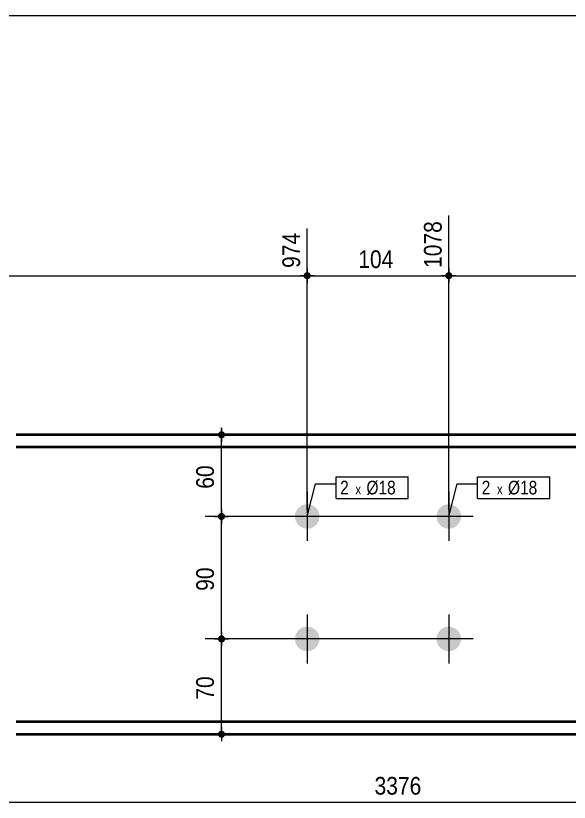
# Model space of a CAD drawing. Header units: millimetres. Extents: x 2 to 287, y 5 to 195.
# Drawn here: x 81.4 to 162.8, y 79.4 to 195 of the extents above; entities that cross this region are included whole.
import ezdxf

# ---------------------------------------------------------------- set-up
doc = ezdxf.new("R2010")
doc.units = ezdxf.units.MM
for name, color, linetype, lineweight in [('Boulon', 7, 'Continuous', 0), ('Cotation', 7, 'Continuous', 0), ('Désignation boulon', 3, 'Continuous', 0), ('Feuille dessin', 5, 'Continuous', 0), ('Piece', 2, 'Continuous', 0)]:
    doc.layers.add(name, color=color, linetype=linetype, lineweight=lineweight)
doc.styles.add('ARIAL', font='ARIAL.TTF')
doc.styles.add('COMIC_SANS_MS', font='COMIC.TTF')

# ---------------------------------------------------------------- blocks, each defined once
blk = doc.blocks.new('*A1')
at = {"layer": 'Boulon'}
for points in [[(122.47, 121.46), (122.47, 121.51), (122.47, 121.55), (122.47, 121.59), (122.48, 121.64), (122.48, 121.68), (122.49, 121.72), (122.5, 121.77), (122.51, 121.81), (122.52, 121.85), (122.53, 121.9), (122.54, 121.94), (122.56, 121.98), (122.57, 122.02), (122.59, 122.06), (122.6, 122.11), (122.62, 122.15), (122.64, 122.19), (122.66, 122.23), (122.68, 122.27), (122.7, 122.3), (122.72, 122.34), (122.74, 122.38), (122.77, 122.42), (122.79, 122.45), (122.82, 122.49), (122.85, 122.52), (122.87, 122.56), (122.9, 122.59), (122.93, 122.63), (122.96, 122.66), (122.99, 122.69), (123.02, 122.72), (123.06, 122.75), (123.09, 122.78), (123.12, 122.81), (123.16, 122.84), (123.19, 122.86), (123.23, 122.89), (123.26, 122.91), (123.3, 122.94), (123.34, 122.96), (123.38, 122.98), (123.42, 123), (123.46, 123.02), (123.5, 123.04), (123.54, 123.06), (123.58, 123.08), (123.62, 123.1), (123.66, 123.11), (123.7, 123.13), (123.74, 123.14), (123.78, 123.15), (123.83, 123.16), (123.87, 123.17), (123.91, 123.18), (123.96, 123.19), (124, 123.2), (124.04, 123.2), (124.09, 123.21), (124.13, 123.21), (124.18, 123.21), (124.22, 123.22), (124.26, 123.22), (124.31, 123.22), (124.35, 123.21), (124.4, 123.21), (124.44, 123.21), (124.49, 123.2), (124.53, 123.2), (124.57, 123.19), (124.62, 123.18), (124.66, 123.17), (124.7, 123.16), (124.74, 123.15), (124.79, 123.14), (124.83, 123.13), (124.87, 123.11), (124.91, 123.1), (124.95, 123.08), (124.99, 123.06), (125.03, 123.04), (125.07, 123.02), (125.11, 123), (125.15, 122.98), (125.19, 122.96), (125.23, 122.94), (125.26, 122.91), (125.3, 122.89), (125.34, 122.86), (125.37, 122.84), (125.41, 122.81), (125.44, 122.78), (125.47, 122.75), (125.51, 122.72), (125.54, 122.69), (125.57, 122.66), (125.6, 122.63), (125.63, 122.59), (125.66, 122.56), (125.68, 122.52), (125.71, 122.49), (125.74, 122.45), (125.76, 122.42), (125.79, 122.38), (125.81, 122.34), (125.83, 122.3), (125.85, 122.27), (125.87, 122.23), (125.89, 122.19), (125.91, 122.15), (125.93, 122.11), (125.94, 122.06), (125.96, 122.02), (125.97, 121.98), (125.99, 121.94), (126, 121.9), (126.01, 121.85), (126.02, 121.81), (126.03, 121.77), (126.04, 121.72), (126.05, 121.68), (126.05, 121.64), (126.06, 121.59), (126.06, 121.55), (126.06, 121.51), (126.06, 121.46), (126.06, 121.42), (126.06, 121.37), (126.06, 121.33), (126.06, 121.28), (126.06, 121.24), (126.05, 121.2), (126.05, 121.15), (126.04, 121.11), (126.03, 121.07), (126.02, 121.02), (126.01, 120.98), (126, 120.94), (125.99, 120.89), (125.97, 120.85), (125.96, 120.81), (125.94, 120.77), (125.93, 120.73), (125.91, 120.69), (125.89, 120.65), (125.87, 120.61), (125.85, 120.57), (125.83, 120.53), (125.81, 120.49), (125.79, 120.45), (125.76, 120.42), (125.74, 120.38), (125.71, 120.34), (125.68, 120.31), (125.66, 120.28), (125.63, 120.24), (125.6, 120.21), (125.57, 120.18), (125.54, 120.14), (125.51, 120.11), (125.47, 120.08), (125.44, 120.05), (125.41, 120.03), (125.37, 120), (125.34, 119.97), (125.3, 119.95), (125.26, 119.92), (125.23, 119.9), (125.19, 119.87), (125.15, 119.85), (125.11, 119.83), (125.07, 119.81), (125.03, 119.79), (124.99, 119.77), (124.95, 119.75), (124.91, 119.74), (124.87, 119.72), (124.83, 119.71), (124.79, 119.69), (124.74, 119.68), (124.7, 119.67), (124.66, 119.66), (124.62, 119.65), (124.57, 119.64), (124.53, 119.64), (124.49, 119.63), (124.44, 119.63), (124.4, 119.62), (124.35, 119.62), (124.31, 119.62), (124.26, 119.62), (124.22, 119.62), (124.18, 119.62), (124.13, 119.62), (124.09, 119.63), (124.04, 119.63), (124, 119.64), (123.96, 119.64), (123.91, 119.65), (123.87, 119.66), (123.83, 119.67), (123.78, 119.68), (123.74, 119.69), (123.7, 119.71), (123.66, 119.72), (123.62, 119.74), (123.58, 119.75), (123.54, 119.77), (123.5, 119.79), (123.46, 119.81), (123.42, 119.83), (123.38, 119.85), (123.34, 119.87), (123.3, 119.9), (123.26, 119.92), (123.23, 119.95), (123.19, 119.97), (123.16, 120), (123.12, 120.03), (123.09, 120.05), (123.06, 120.08), (123.02, 120.11), (122.99, 120.14), (122.96, 120.18), (122.93, 120.21), (122.9, 120.24), (122.87, 120.28), (122.85, 120.31), (122.82, 120.34), (122.79, 120.38), (122.77, 120.42), (122.74, 120.45), (122.72, 120.49), (122.7, 120.53), (122.68, 120.57), (122.66, 120.61), (122.64, 120.65), (122.62, 120.69), (122.6, 120.73), (122.59, 120.77), (122.57, 120.81), (122.56, 120.85), (122.54, 120.89), (122.53, 120.94), (122.52, 120.98), (122.51, 121.02), (122.5, 121.07), (122.49, 121.11), (122.48, 121.15), (122.48, 121.2), (122.47, 121.24), (122.47, 121.28), (122.47, 121.33), (122.47, 121.37), (122.46, 121.42)], [(122.47, 103.46), (122.47, 103.51), (122.47, 103.55), (122.47, 103.59), (122.48, 103.64), (122.48, 103.68), (122.49, 103.72), (122.5, 103.77), (122.51, 103.81), (122.52, 103.85), (122.53, 103.9), (122.54, 103.94), (122.56, 103.98), (122.57, 104.02), (122.59, 104.06), (122.6, 104.11), (122.62, 104.15), (122.64, 104.19), (122.66, 104.23), (122.68, 104.27), (122.7, 104.3), (122.72, 104.34), (122.74, 104.38), (122.77, 104.42), (122.79, 104.45), (122.82, 104.49), (122.85, 104.52), (122.87, 104.56), (122.9, 104.59), (122.93, 104.63), (122.96, 104.66), (122.99, 104.69), (123.02, 104.72), (123.06, 104.75), (123.09, 104.78), (123.12, 104.81), (123.16, 104.84), (123.19, 104.86), (123.23, 104.89), (123.26, 104.91), (123.3, 104.94), (123.34, 104.96), (123.38, 104.98), (123.42, 105), (123.46, 105.02), (123.5, 105.04), (123.54, 105.06), (123.58, 105.08), (123.62, 105.1), (123.66, 105.11), (123.7, 105.13), (123.74, 105.14), (123.78, 105.15), (123.83, 105.16), (123.87, 105.17), (123.91, 105.18), (123.96, 105.19), (124, 105.2), (124.04, 105.2), (124.09, 105.21), (124.13, 105.21), (124.18, 105.21), (124.22, 105.22), (124.26, 105.22), (124.31, 105.22), (124.35, 105.21), (124.4, 105.21), (124.44, 105.21), (124.49, 105.2), (124.53, 105.2), (124.57, 105.19), (124.62, 105.18), (124.66, 105.17), (124.7, 105.16), (124.74, 105.15), (124.79, 105.14), (124.83, 105.13), (124.87, 105.11), (124.91, 105.1), (124.95, 105.08), (124.99, 105.06), (125.03, 105.04), (125.07, 105.02), (125.11, 105), (125.15, 104.98), (125.19, 104.96), (125.23, 104.94), (125.26, 104.91), (125.3, 104.89), (125.34, 104.86), (125.37, 104.84), (125.41, 104.81), (125.44, 104.78), (125.47, 104.75), (125.51, 104.72), (125.54, 104.69), (125.57, 104.66), (125.6, 104.63), (125.63, 104.59), (125.66, 104.56), (125.68, 104.52), (125.71, 104.49), (125.74, 104.45), (125.76, 104.42), (125.79, 104.38), (125.81, 104.34), (125.83, 104.3), (125.85, 104.27), (125.87, 104.23), (125.89, 104.19), (125.91, 104.15), (125.93, 104.11), (125.94, 104.06), (125.96, 104.02), (125.97, 103.98), (125.99, 103.94), (126, 103.9), (126.01, 103.85), (126.02, 103.81), (126.03, 103.77), (126.04, 103.72), (126.05, 103.68), (126.05, 103.64), (126.06, 103.59), (126.06, 103.55), (126.06, 103.51), (126.06, 103.46), (126.06, 103.42), (126.06, 103.37), (126.06, 103.33), (126.06, 103.28), (126.06, 103.24), (126.05, 103.2), (126.05, 103.15), (126.04, 103.11), (126.03, 103.07), (126.02, 103.02), (126.01, 102.98), (126, 102.94), (125.99, 102.89), (125.97, 102.85), (125.96, 102.81), (125.94, 102.77), (125.93, 102.73), (125.91, 102.69), (125.89, 102.65), (125.87, 102.61), (125.85, 102.57), (125.83, 102.53), (125.81, 102.49), (125.79, 102.45), (125.76, 102.42), (125.74, 102.38), (125.71, 102.34), (125.68, 102.31), (125.66, 102.28), (125.63, 102.24), (125.6, 102.21), (125.57, 102.18), (125.54, 102.14), (125.51, 102.11), (125.47, 102.08), (125.44, 102.05), (125.41, 102.03), (125.37, 102), (125.34, 101.97), (125.3, 101.95), (125.26, 101.92), (125.23, 101.9), (125.19, 101.87), (125.15, 101.85), (125.11, 101.83), (125.07, 101.81), (125.03, 101.79), (124.99, 101.77), (124.95, 101.75), (124.91, 101.74), (124.87, 101.72), (124.83, 101.71), (124.79, 101.69), (124.74, 101.68), (124.7, 101.67), (124.66, 101.66), (124.62, 101.65), (124.57, 101.64), (124.53, 101.64), (124.49, 101.63), (124.44, 101.63), (124.4, 101.62), (124.35, 101.62), (124.31, 101.62), (124.26, 101.62), (124.22, 101.62), (124.18, 101.62), (124.13, 101.62), (124.09, 101.63), (124.04, 101.63), (124, 101.64), (123.96, 101.64), (123.91, 101.65), (123.87, 101.66), (123.83, 101.67), (123.78, 101.68), (123.74, 101.69), (123.7, 101.71), (123.66, 101.72), (123.62, 101.74), (123.58, 101.75), (123.54, 101.77), (123.5, 101.79), (123.46, 101.81), (123.42, 101.83), (123.38, 101.85), (123.34, 101.87), (123.3, 101.9), (123.26, 101.92), (123.23, 101.95), (123.19, 101.97), (123.16, 102), (123.12, 102.03), (123.09, 102.05), (123.06, 102.08), (123.02, 102.11), (122.99, 102.14), (122.96, 102.18), (122.93, 102.21), (122.9, 102.24), (122.87, 102.28), (122.85, 102.31), (122.82, 102.34), (122.79, 102.38), (122.77, 102.42), (122.74, 102.45), (122.72, 102.49), (122.7, 102.53), (122.68, 102.57), (122.66, 102.61), (122.64, 102.65), (122.62, 102.69), (122.6, 102.73), (122.59, 102.77), (122.57, 102.81), (122.56, 102.85), (122.54, 102.89), (122.53, 102.94), (122.52, 102.98), (122.51, 103.02), (122.5, 103.07), (122.49, 103.11), (122.48, 103.15), (122.48, 103.2), (122.47, 103.24), (122.47, 103.28), (122.47, 103.33), (122.47, 103.37), (122.46, 103.42)]]:
    blk.add_hatch(color=256, dxfattribs=at).paths.add_polyline_path(points, flags=17)
at = {"layer": 'Boulon', "linetype": 'Continuous', "lineweight": 0}
for p, q in [((124.26, 125.02), (124.26, 117.82)), ((127.86, 121.42), (120.66, 121.42)), ((124.26, 107.02), (124.26, 99.82)), ((127.86, 103.42), (120.66, 103.42))]:
    blk.add_line(p, q, dxfattribs=at)
blk = doc.blocks.new('*A2')
at = {"layer": 'Boulon'}
for points in [[(143.27, 121.46), (143.27, 121.51), (143.27, 121.55), (143.27, 121.59), (143.28, 121.64), (143.28, 121.68), (143.29, 121.72), (143.3, 121.77), (143.31, 121.81), (143.32, 121.85), (143.33, 121.9), (143.34, 121.94), (143.36, 121.98), (143.37, 122.02), (143.39, 122.06), (143.4, 122.11), (143.42, 122.15), (143.44, 122.19), (143.46, 122.23), (143.48, 122.27), (143.5, 122.3), (143.52, 122.34), (143.54, 122.38), (143.57, 122.42), (143.59, 122.45), (143.62, 122.49), (143.65, 122.52), (143.67, 122.56), (143.7, 122.59), (143.73, 122.63), (143.76, 122.66), (143.79, 122.69), (143.82, 122.72), (143.86, 122.75), (143.89, 122.78), (143.92, 122.81), (143.96, 122.84), (143.99, 122.86), (144.03, 122.89), (144.06, 122.91), (144.1, 122.94), (144.14, 122.96), (144.18, 122.98), (144.22, 123), (144.26, 123.02), (144.3, 123.04), (144.34, 123.06), (144.38, 123.08), (144.42, 123.1), (144.46, 123.11), (144.5, 123.13), (144.54, 123.14), (144.58, 123.15), (144.63, 123.16), (144.67, 123.17), (144.71, 123.18), (144.76, 123.19), (144.8, 123.2), (144.84, 123.2), (144.89, 123.21), (144.93, 123.21), (144.98, 123.21), (145.02, 123.22), (145.06, 123.22), (145.11, 123.22), (145.15, 123.21), (145.2, 123.21), (145.24, 123.21), (145.29, 123.2), (145.33, 123.2), (145.37, 123.19), (145.42, 123.18), (145.46, 123.17), (145.5, 123.16), (145.54, 123.15), (145.59, 123.14), (145.63, 123.13), (145.67, 123.11), (145.71, 123.1), (145.75, 123.08), (145.79, 123.06), (145.83, 123.04), (145.87, 123.02), (145.91, 123), (145.95, 122.98), (145.99, 122.96), (146.03, 122.94), (146.06, 122.91), (146.1, 122.89), (146.14, 122.86), (146.17, 122.84), (146.21, 122.81), (146.24, 122.78), (146.27, 122.75), (146.31, 122.72), (146.34, 122.69), (146.37, 122.66), (146.4, 122.63), (146.43, 122.59), (146.46, 122.56), (146.48, 122.52), (146.51, 122.49), (146.54, 122.45), (146.56, 122.42), (146.59, 122.38), (146.61, 122.34), (146.63, 122.3), (146.65, 122.27), (146.67, 122.23), (146.69, 122.19), (146.71, 122.15), (146.73, 122.11), (146.74, 122.06), (146.76, 122.02), (146.77, 121.98), (146.79, 121.94), (146.8, 121.9), (146.81, 121.85), (146.82, 121.81), (146.83, 121.77), (146.84, 121.72), (146.85, 121.68), (146.85, 121.64), (146.86, 121.59), (146.86, 121.55), (146.86, 121.51), (146.86, 121.46), (146.86, 121.42), (146.86, 121.37), (146.86, 121.33), (146.86, 121.28), (146.86, 121.24), (146.85, 121.2), (146.85, 121.15), (146.84, 121.11), (146.83, 121.07), (146.82, 121.02), (146.81, 120.98), (146.8, 120.94), (146.79, 120.89), (146.77, 120.85), (146.76, 120.81), (146.74, 120.77), (146.73, 120.73), (146.71, 120.69), (146.69, 120.65), (146.67, 120.61), (146.65, 120.57), (146.63, 120.53), (146.61, 120.49), (146.59, 120.45), (146.56, 120.42), (146.54, 120.38), (146.51, 120.34), (146.48, 120.31), (146.46, 120.28), (146.43, 120.24), (146.4, 120.21), (146.37, 120.18), (146.34, 120.14), (146.31, 120.11), (146.27, 120.08), (146.24, 120.05), (146.21, 120.03), (146.17, 120), (146.14, 119.97), (146.1, 119.95), (146.06, 119.92), (146.03, 119.9), (145.99, 119.87), (145.95, 119.85), (145.91, 119.83), (145.87, 119.81), (145.83, 119.79), (145.79, 119.77), (145.75, 119.75), (145.71, 119.74), (145.67, 119.72), (145.63, 119.71), (145.59, 119.69), (145.54, 119.68), (145.5, 119.67), (145.46, 119.66), (145.42, 119.65), (145.37, 119.64), (145.33, 119.64), (145.29, 119.63), (145.24, 119.63), (145.2, 119.62), (145.15, 119.62), (145.11, 119.62), (145.06, 119.62), (145.02, 119.62), (144.98, 119.62), (144.93, 119.62), (144.89, 119.63), (144.84, 119.63), (144.8, 119.64), (144.76, 119.64), (144.71, 119.65), (144.67, 119.66), (144.63, 119.67), (144.58, 119.68), (144.54, 119.69), (144.5, 119.71), (144.46, 119.72), (144.42, 119.74), (144.38, 119.75), (144.34, 119.77), (144.3, 119.79), (144.26, 119.81), (144.22, 119.83), (144.18, 119.85), (144.14, 119.87), (144.1, 119.9), (144.06, 119.92), (144.03, 119.95), (143.99, 119.97), (143.96, 120), (143.92, 120.03), (143.89, 120.05), (143.86, 120.08), (143.82, 120.11), (143.79, 120.14), (143.76, 120.18), (143.73, 120.21), (143.7, 120.24), (143.67, 120.28), (143.65, 120.31), (143.62, 120.34), (143.59, 120.38), (143.57, 120.42), (143.54, 120.45), (143.52, 120.49), (143.5, 120.53), (143.48, 120.57), (143.46, 120.61), (143.44, 120.65), (143.42, 120.69), (143.4, 120.73), (143.39, 120.77), (143.37, 120.81), (143.36, 120.85), (143.34, 120.89), (143.33, 120.94), (143.32, 120.98), (143.31, 121.02), (143.3, 121.07), (143.29, 121.11), (143.28, 121.15), (143.28, 121.2), (143.27, 121.24), (143.27, 121.28), (143.27, 121.33), (143.27, 121.37), (143.26, 121.42)], [(143.27, 103.46), (143.27, 103.51), (143.27, 103.55), (143.27, 103.59), (143.28, 103.64), (143.28, 103.68), (143.29, 103.72), (143.3, 103.77), (143.31, 103.81), (143.32, 103.85), (143.33, 103.9), (143.34, 103.94), (143.36, 103.98), (143.37, 104.02), (143.39, 104.06), (143.4, 104.11), (143.42, 104.15), (143.44, 104.19), (143.46, 104.23), (143.48, 104.27), (143.5, 104.3), (143.52, 104.34), (143.54, 104.38), (143.57, 104.42), (143.59, 104.45), (143.62, 104.49), (143.65, 104.52), (143.67, 104.56), (143.7, 104.59), (143.73, 104.63), (143.76, 104.66), (143.79, 104.69), (143.82, 104.72), (143.86, 104.75), (143.89, 104.78), (143.92, 104.81), (143.96, 104.84), (143.99, 104.86), (144.03, 104.89), (144.06, 104.91), (144.1, 104.94), (144.14, 104.96), (144.18, 104.98), (144.22, 105), (144.26, 105.02), (144.3, 105.04), (144.34, 105.06), (144.38, 105.08), (144.42, 105.1), (144.46, 105.11), (144.5, 105.13), (144.54, 105.14), (144.58, 105.15), (144.63, 105.16), (144.67, 105.17), (144.71, 105.18), (144.76, 105.19), (144.8, 105.2), (144.84, 105.2), (144.89, 105.21), (144.93, 105.21), (144.98, 105.21), (145.02, 105.22), (145.06, 105.22), (145.11, 105.22), (145.15, 105.21), (145.2, 105.21), (145.24, 105.21), (145.29, 105.2), (145.33, 105.2), (145.37, 105.19), (145.42, 105.18), (145.46, 105.17), (145.5, 105.16), (145.54, 105.15), (145.59, 105.14), (145.63, 105.13), (145.67, 105.11), (145.71, 105.1), (145.75, 105.08), (145.79, 105.06), (145.83, 105.04), (145.87, 105.02), (145.91, 105), (145.95, 104.98), (145.99, 104.96), (146.03, 104.94), (146.06, 104.91), (146.1, 104.89), (146.14, 104.86), (146.17, 104.84), (146.21, 104.81), (146.24, 104.78), (146.27, 104.75), (146.31, 104.72), (146.34, 104.69), (146.37, 104.66), (146.4, 104.63), (146.43, 104.59), (146.46, 104.56), (146.48, 104.52), (146.51, 104.49), (146.54, 104.45), (146.56, 104.42), (146.59, 104.38), (146.61, 104.34), (146.63, 104.3), (146.65, 104.27), (146.67, 104.23), (146.69, 104.19), (146.71, 104.15), (146.73, 104.11), (146.74, 104.06), (146.76, 104.02), (146.77, 103.98), (146.79, 103.94), (146.8, 103.9), (146.81, 103.85), (146.82, 103.81), (146.83, 103.77), (146.84, 103.72), (146.85, 103.68), (146.85, 103.64), (146.86, 103.59), (146.86, 103.55), (146.86, 103.51), (146.86, 103.46), (146.86, 103.42), (146.86, 103.37), (146.86, 103.33), (146.86, 103.28), (146.86, 103.24), (146.85, 103.2), (146.85, 103.15), (146.84, 103.11), (146.83, 103.07), (146.82, 103.02), (146.81, 102.98), (146.8, 102.94), (146.79, 102.89), (146.77, 102.85), (146.76, 102.81), (146.74, 102.77), (146.73, 102.73), (146.71, 102.69), (146.69, 102.65), (146.67, 102.61), (146.65, 102.57), (146.63, 102.53), (146.61, 102.49), (146.59, 102.45), (146.56, 102.42), (146.54, 102.38), (146.51, 102.34), (146.48, 102.31), (146.46, 102.28), (146.43, 102.24), (146.4, 102.21), (146.37, 102.18), (146.34, 102.14), (146.31, 102.11), (146.27, 102.08), (146.24, 102.05), (146.21, 102.03), (146.17, 102), (146.14, 101.97), (146.1, 101.95), (146.06, 101.92), (146.03, 101.9), (145.99, 101.87), (145.95, 101.85), (145.91, 101.83), (145.87, 101.81), (145.83, 101.79), (145.79, 101.77), (145.75, 101.75), (145.71, 101.74), (145.67, 101.72), (145.63, 101.71), (145.59, 101.69), (145.54, 101.68), (145.5, 101.67), (145.46, 101.66), (145.42, 101.65), (145.37, 101.64), (145.33, 101.64), (145.29, 101.63), (145.24, 101.63), (145.2, 101.62), (145.15, 101.62), (145.11, 101.62), (145.06, 101.62), (145.02, 101.62), (144.98, 101.62), (144.93, 101.62), (144.89, 101.63), (144.84, 101.63), (144.8, 101.64), (144.76, 101.64), (144.71, 101.65), (144.67, 101.66), (144.63, 101.67), (144.58, 101.68), (144.54, 101.69), (144.5, 101.71), (144.46, 101.72), (144.42, 101.74), (144.38, 101.75), (144.34, 101.77), (144.3, 101.79), (144.26, 101.81), (144.22, 101.83), (144.18, 101.85), (144.14, 101.87), (144.1, 101.9), (144.06, 101.92), (144.03, 101.95), (143.99, 101.97), (143.96, 102), (143.92, 102.03), (143.89, 102.05), (143.86, 102.08), (143.82, 102.11), (143.79, 102.14), (143.76, 102.18), (143.73, 102.21), (143.7, 102.24), (143.67, 102.28), (143.65, 102.31), (143.62, 102.34), (143.59, 102.38), (143.57, 102.42), (143.54, 102.45), (143.52, 102.49), (143.5, 102.53), (143.48, 102.57), (143.46, 102.61), (143.44, 102.65), (143.42, 102.69), (143.4, 102.73), (143.39, 102.77), (143.37, 102.81), (143.36, 102.85), (143.34, 102.89), (143.33, 102.94), (143.32, 102.98), (143.31, 103.02), (143.3, 103.07), (143.29, 103.11), (143.28, 103.15), (143.28, 103.2), (143.27, 103.24), (143.27, 103.28), (143.27, 103.33), (143.27, 103.37), (143.26, 103.42)]]:
    blk.add_hatch(color=256, dxfattribs=at).paths.add_polyline_path(points, flags=17)
at = {"layer": 'Boulon', "linetype": 'Continuous', "lineweight": 0}
for p, q in [((145.06, 125.02), (145.06, 117.82)), ((148.66, 121.42), (141.46, 121.42)), ((145.06, 107.02), (145.06, 99.82)), ((148.66, 103.42), (141.46, 103.42))]:
    blk.add_line(p, q, dxfattribs=at)
blk = doc.blocks.new('*A6')
at = {"layer": 'Piece', "color": 2, "linetype": 'Continuous', "lineweight": 40}
for p, q in [((187.834811, 133.417109), (81.49225, 133.417109)), ((187.834811, 131.577109), (81.49225, 131.577109)), ((187.834811, 91.257109), (81.49225, 91.257109)), ((81.49225, 89.417109), (187.834811, 89.417109))]:
    blk.add_line(p, q, dxfattribs=at)
blk = doc.blocks.new('*A7')
at = {"layer": 'Feuille dessin', "linetype": 'Continuous', "lineweight": 0}
blk.add_line((282, 195), (5, 195), dxfattribs=at)
blk = doc.blocks.new('*A14')
at = {"layer": 'Cotation', "linetype": 'Continuous', "lineweight": 0}
blk.add_line((39.68, 79.42), (236.35, 79.42), dxfattribs=at)
at = {"layer": 'Cotation', "style": 'ARIAL', "width": 0.85}
blk.add_text('3376', height=2.6, dxfattribs=at).set_placement((134.16, 80.54))
blk = doc.blocks.new('*A16')
at = {"layer": 'Cotation'}
for points in [[(25.65, 156.28), (25.63, 156.28), (25.6, 156.28), (25.58, 156.29), (25.55, 156.29), (25.53, 156.3), (25.5, 156.31), (25.48, 156.32), (25.46, 156.33), (25.43, 156.34), (25.41, 156.35), (25.39, 156.37), (25.37, 156.38), (25.35, 156.4), (25.33, 156.41), (25.31, 156.43), (25.29, 156.45), (25.28, 156.47), (25.26, 156.49), (25.25, 156.51), (25.23, 156.53), (25.22, 156.55), (25.21, 156.58), (25.2, 156.6), (25.19, 156.62), (25.18, 156.65), (25.18, 156.67), (25.17, 156.7), (25.17, 156.72), (25.16, 156.75), (25.16, 156.77), (25.16, 156.8), (25.16, 156.82), (25.16, 156.85), (25.17, 156.88), (25.17, 156.9), (25.18, 156.93), (25.18, 156.95), (25.19, 156.97), (25.2, 157), (25.21, 157.02), (25.22, 157.04), (25.23, 157.07), (25.25, 157.09), (25.26, 157.11), (25.28, 157.13), (25.29, 157.15), (25.31, 157.17), (25.33, 157.18), (25.35, 157.2), (25.37, 157.22), (25.39, 157.23), (25.41, 157.25), (25.43, 157.26), (25.46, 157.27), (25.48, 157.28), (25.5, 157.29), (25.53, 157.3), (25.55, 157.3), (25.58, 157.31), (25.6, 157.31), (25.63, 157.32), (25.65, 157.32), (25.68, 157.32), (25.71, 157.32), (25.73, 157.32), (25.76, 157.31), (25.78, 157.31), (25.81, 157.3), (25.83, 157.3), (25.86, 157.29), (25.88, 157.28), (25.9, 157.27), (25.93, 157.26), (25.95, 157.25), (25.97, 157.23), (25.99, 157.22), (26.01, 157.2), (26.03, 157.18), (26.05, 157.17), (26.07, 157.15), (26.08, 157.13), (26.1, 157.11), (26.11, 157.09), (26.13, 157.07), (26.14, 157.04), (26.15, 157.02), (26.16, 157), (26.17, 156.97), (26.18, 156.95), (26.18, 156.93), (26.19, 156.9), (26.19, 156.88), (26.2, 156.85), (26.2, 156.82), (26.2, 156.8), (26.2, 156.77), (26.2, 156.75), (26.19, 156.72), (26.19, 156.7), (26.18, 156.67), (26.18, 156.65), (26.17, 156.62), (26.16, 156.6), (26.15, 156.58), (26.14, 156.55), (26.13, 156.53), (26.11, 156.51), (26.1, 156.49), (26.08, 156.47), (26.07, 156.45), (26.05, 156.43), (26.03, 156.41), (26.01, 156.4), (25.99, 156.38), (25.97, 156.37), (25.95, 156.35), (25.93, 156.34), (25.9, 156.33), (25.88, 156.32), (25.86, 156.31), (25.83, 156.3), (25.81, 156.29), (25.78, 156.29), (25.76, 156.28), (25.73, 156.28), (25.71, 156.28), (25.68, 156.28)], [(124.24, 156.28), (124.21, 156.28), (124.19, 156.28), (124.16, 156.29), (124.14, 156.29), (124.11, 156.3), (124.09, 156.31), (124.06, 156.32), (124.04, 156.33), (124.02, 156.34), (124, 156.35), (123.97, 156.37), (123.95, 156.38), (123.93, 156.4), (123.91, 156.41), (123.9, 156.43), (123.88, 156.45), (123.86, 156.47), (123.85, 156.49), (123.83, 156.51), (123.82, 156.53), (123.8, 156.55), (123.79, 156.58), (123.78, 156.6), (123.77, 156.62), (123.77, 156.65), (123.76, 156.67), (123.75, 156.7), (123.75, 156.72), (123.75, 156.75), (123.74, 156.77), (123.74, 156.8), (123.74, 156.82), (123.75, 156.85), (123.75, 156.88), (123.75, 156.9), (123.76, 156.93), (123.77, 156.95), (123.77, 156.97), (123.78, 157), (123.79, 157.02), (123.8, 157.04), (123.82, 157.07), (123.83, 157.09), (123.85, 157.11), (123.86, 157.13), (123.88, 157.15), (123.9, 157.17), (123.91, 157.18), (123.93, 157.2), (123.95, 157.22), (123.97, 157.23), (124, 157.25), (124.02, 157.26), (124.04, 157.27), (124.06, 157.28), (124.09, 157.29), (124.11, 157.3), (124.14, 157.3), (124.16, 157.31), (124.19, 157.31), (124.21, 157.32), (124.24, 157.32), (124.26, 157.32), (124.29, 157.32), (124.31, 157.32), (124.34, 157.31), (124.36, 157.31), (124.39, 157.3), (124.41, 157.3), (124.44, 157.29), (124.46, 157.28), (124.49, 157.27), (124.51, 157.26), (124.53, 157.25), (124.55, 157.23), (124.57, 157.22), (124.59, 157.2), (124.61, 157.18), (124.63, 157.17), (124.65, 157.15), (124.67, 157.13), (124.68, 157.11), (124.7, 157.09), (124.71, 157.07), (124.72, 157.04), (124.73, 157.02), (124.74, 157), (124.75, 156.97), (124.76, 156.95), (124.77, 156.93), (124.77, 156.9), (124.78, 156.88), (124.78, 156.85), (124.78, 156.82), (124.78, 156.8), (124.78, 156.77), (124.78, 156.75), (124.78, 156.72), (124.77, 156.7), (124.77, 156.67), (124.76, 156.65), (124.75, 156.62), (124.74, 156.6), (124.73, 156.58), (124.72, 156.55), (124.71, 156.53), (124.7, 156.51), (124.68, 156.49), (124.67, 156.47), (124.65, 156.45), (124.63, 156.43), (124.61, 156.41), (124.59, 156.4), (124.57, 156.38), (124.55, 156.37), (124.53, 156.35), (124.51, 156.34), (124.49, 156.33), (124.46, 156.32), (124.44, 156.31), (124.41, 156.3), (124.39, 156.29), (124.36, 156.29), (124.34, 156.28), (124.31, 156.28), (124.29, 156.28), (124.26, 156.28)]]:
    blk.add_hatch(color=256, dxfattribs=at).paths.add_polyline_path(points, flags=17)
at = {"layer": 'Cotation', "linetype": 'Continuous', "lineweight": 0}
for p, q in [((124.26, 122.42), (124.26, 163.72)), ((25.68, 134.42), (25.68, 159.87)), ((25.68, 157.84), (25.68, 155.76)), ((124.26, 157.84), (124.26, 155.76)), ((26.72, 156.8), (24.64, 156.8)), ((25.68, 156.8), (24.64, 156.8)), ((25.68, 156.8), (124.26, 156.8)), ((125.3, 156.8), (123.22, 156.8)), ((124.26, 156.8), (125.3, 156.8))]:
    blk.add_line(p, q, dxfattribs=at)
at = {"layer": 'Cotation'}
for p in [(25.68, 156.8), (124.26, 156.8)]:
    blk.add_point(p, dxfattribs=at)
at = {"layer": 'Cotation', "style": 'ARIAL', "width": 0.85}
for s, p in [('974', (123.22, 157.94)), ('0', (24.64, 157.94))]:
    blk.add_text(s, height=2.6, rotation=90.0002, dxfattribs=at).set_placement(p)
blk.add_text('974', height=2.6, dxfattribs=at).set_placement((72.08, 157.92))
blk = doc.blocks.new('*A17')
at = {"layer": 'Cotation'}
for points in [[(124.24, 156.28), (124.21, 156.28), (124.19, 156.28), (124.16, 156.29), (124.14, 156.29), (124.11, 156.3), (124.09, 156.31), (124.06, 156.32), (124.04, 156.33), (124.02, 156.34), (124, 156.35), (123.97, 156.37), (123.95, 156.38), (123.93, 156.4), (123.91, 156.41), (123.9, 156.43), (123.88, 156.45), (123.86, 156.47), (123.85, 156.49), (123.83, 156.51), (123.82, 156.53), (123.8, 156.55), (123.79, 156.58), (123.78, 156.6), (123.77, 156.62), (123.77, 156.65), (123.76, 156.67), (123.75, 156.7), (123.75, 156.72), (123.75, 156.75), (123.74, 156.77), (123.74, 156.8), (123.74, 156.82), (123.75, 156.85), (123.75, 156.88), (123.75, 156.9), (123.76, 156.93), (123.77, 156.95), (123.77, 156.97), (123.78, 157), (123.79, 157.02), (123.8, 157.04), (123.82, 157.07), (123.83, 157.09), (123.85, 157.11), (123.86, 157.13), (123.88, 157.15), (123.9, 157.17), (123.91, 157.18), (123.93, 157.2), (123.95, 157.22), (123.97, 157.23), (124, 157.25), (124.02, 157.26), (124.04, 157.27), (124.06, 157.28), (124.09, 157.29), (124.11, 157.3), (124.14, 157.3), (124.16, 157.31), (124.19, 157.31), (124.21, 157.32), (124.24, 157.32), (124.26, 157.32), (124.29, 157.32), (124.31, 157.32), (124.34, 157.31), (124.36, 157.31), (124.39, 157.3), (124.41, 157.3), (124.44, 157.29), (124.46, 157.28), (124.49, 157.27), (124.51, 157.26), (124.53, 157.25), (124.55, 157.23), (124.57, 157.22), (124.59, 157.2), (124.61, 157.18), (124.63, 157.17), (124.65, 157.15), (124.67, 157.13), (124.68, 157.11), (124.7, 157.09), (124.71, 157.07), (124.72, 157.04), (124.73, 157.02), (124.74, 157), (124.75, 156.97), (124.76, 156.95), (124.77, 156.93), (124.77, 156.9), (124.78, 156.88), (124.78, 156.85), (124.78, 156.82), (124.78, 156.8), (124.78, 156.77), (124.78, 156.75), (124.78, 156.72), (124.77, 156.7), (124.77, 156.67), (124.76, 156.65), (124.75, 156.62), (124.74, 156.6), (124.73, 156.58), (124.72, 156.55), (124.71, 156.53), (124.7, 156.51), (124.68, 156.49), (124.67, 156.47), (124.65, 156.45), (124.63, 156.43), (124.61, 156.41), (124.59, 156.4), (124.57, 156.38), (124.55, 156.37), (124.53, 156.35), (124.51, 156.34), (124.49, 156.33), (124.46, 156.32), (124.44, 156.31), (124.41, 156.3), (124.39, 156.29), (124.36, 156.29), (124.34, 156.28), (124.31, 156.28), (124.29, 156.28), (124.26, 156.28)], [(145.04, 156.28), (145.01, 156.28), (144.99, 156.28), (144.96, 156.29), (144.94, 156.29), (144.91, 156.3), (144.89, 156.31), (144.86, 156.32), (144.84, 156.33), (144.82, 156.34), (144.8, 156.35), (144.77, 156.37), (144.75, 156.38), (144.73, 156.4), (144.71, 156.41), (144.7, 156.43), (144.68, 156.45), (144.66, 156.47), (144.65, 156.49), (144.63, 156.51), (144.62, 156.53), (144.6, 156.55), (144.59, 156.58), (144.58, 156.6), (144.57, 156.62), (144.57, 156.65), (144.56, 156.67), (144.55, 156.7), (144.55, 156.72), (144.55, 156.75), (144.54, 156.77), (144.54, 156.8), (144.54, 156.82), (144.55, 156.85), (144.55, 156.88), (144.55, 156.9), (144.56, 156.93), (144.57, 156.95), (144.57, 156.97), (144.58, 157), (144.59, 157.02), (144.6, 157.04), (144.62, 157.07), (144.63, 157.09), (144.65, 157.11), (144.66, 157.13), (144.68, 157.15), (144.7, 157.17), (144.71, 157.18), (144.73, 157.2), (144.75, 157.22), (144.77, 157.23), (144.8, 157.25), (144.82, 157.26), (144.84, 157.27), (144.86, 157.28), (144.89, 157.29), (144.91, 157.3), (144.94, 157.3), (144.96, 157.31), (144.99, 157.31), (145.01, 157.32), (145.04, 157.32), (145.06, 157.32), (145.09, 157.32), (145.11, 157.32), (145.14, 157.31), (145.16, 157.31), (145.19, 157.3), (145.21, 157.3), (145.24, 157.29), (145.26, 157.28), (145.29, 157.27), (145.31, 157.26), (145.33, 157.25), (145.35, 157.23), (145.37, 157.22), (145.39, 157.2), (145.41, 157.18), (145.43, 157.17), (145.45, 157.15), (145.47, 157.13), (145.48, 157.11), (145.5, 157.09), (145.51, 157.07), (145.52, 157.04), (145.53, 157.02), (145.54, 157), (145.55, 156.97), (145.56, 156.95), (145.57, 156.93), (145.57, 156.9), (145.58, 156.88), (145.58, 156.85), (145.58, 156.82), (145.58, 156.8), (145.58, 156.77), (145.58, 156.75), (145.58, 156.72), (145.57, 156.7), (145.57, 156.67), (145.56, 156.65), (145.55, 156.62), (145.54, 156.6), (145.53, 156.58), (145.52, 156.55), (145.51, 156.53), (145.5, 156.51), (145.48, 156.49), (145.47, 156.47), (145.45, 156.45), (145.43, 156.43), (145.41, 156.41), (145.39, 156.4), (145.37, 156.38), (145.35, 156.37), (145.33, 156.35), (145.31, 156.34), (145.29, 156.33), (145.26, 156.32), (145.24, 156.31), (145.21, 156.3), (145.19, 156.29), (145.16, 156.29), (145.14, 156.28), (145.11, 156.28), (145.09, 156.28), (145.06, 156.28)]]:
    blk.add_hatch(color=256, dxfattribs=at).paths.add_polyline_path(points, flags=17)
at = {"layer": 'Cotation', "linetype": 'Continuous', "lineweight": 0}
for p, q in [((145.06, 122.42), (145.06, 165.65)), ((124.26, 122.42), (124.26, 163.72)), ((124.26, 157.84), (124.26, 155.76)), ((145.06, 157.84), (145.06, 155.76)), ((125.3, 156.8), (123.22, 156.8)), ((124.26, 156.8), (123.22, 156.8)), ((124.26, 156.8), (145.06, 156.8)), ((146.1, 156.8), (144.02, 156.8)), ((145.06, 156.8), (146.1, 156.8))]:
    blk.add_line(p, q, dxfattribs=at)
at = {"layer": 'Cotation'}
for p in [(124.26, 156.8), (145.06, 156.8)]:
    blk.add_point(p, dxfattribs=at)
at = {"layer": 'Cotation', "style": 'ARIAL', "width": 0.85}
blk.add_text('1078', height=2.6, rotation=90.0002, dxfattribs=at).set_placement((144.02, 157.94))
blk.add_text('104', height=2.6, dxfattribs=at).set_placement((131.77, 157.92))
blk = doc.blocks.new('*A18')
at = {"layer": 'Cotation'}
for points in [[(145.04, 156.28), (145.01, 156.28), (144.99, 156.28), (144.96, 156.29), (144.94, 156.29), (144.91, 156.3), (144.89, 156.31), (144.86, 156.32), (144.84, 156.33), (144.82, 156.34), (144.8, 156.35), (144.77, 156.37), (144.75, 156.38), (144.73, 156.4), (144.71, 156.41), (144.7, 156.43), (144.68, 156.45), (144.66, 156.47), (144.65, 156.49), (144.63, 156.51), (144.62, 156.53), (144.6, 156.55), (144.59, 156.58), (144.58, 156.6), (144.57, 156.62), (144.57, 156.65), (144.56, 156.67), (144.55, 156.7), (144.55, 156.72), (144.55, 156.75), (144.54, 156.77), (144.54, 156.8), (144.54, 156.82), (144.55, 156.85), (144.55, 156.88), (144.55, 156.9), (144.56, 156.93), (144.57, 156.95), (144.57, 156.97), (144.58, 157), (144.59, 157.02), (144.6, 157.04), (144.62, 157.07), (144.63, 157.09), (144.65, 157.11), (144.66, 157.13), (144.68, 157.15), (144.7, 157.17), (144.71, 157.18), (144.73, 157.2), (144.75, 157.22), (144.77, 157.23), (144.8, 157.25), (144.82, 157.26), (144.84, 157.27), (144.86, 157.28), (144.89, 157.29), (144.91, 157.3), (144.94, 157.3), (144.96, 157.31), (144.99, 157.31), (145.01, 157.32), (145.04, 157.32), (145.06, 157.32), (145.09, 157.32), (145.11, 157.32), (145.14, 157.31), (145.16, 157.31), (145.19, 157.3), (145.21, 157.3), (145.24, 157.29), (145.26, 157.28), (145.29, 157.27), (145.31, 157.26), (145.33, 157.25), (145.35, 157.23), (145.37, 157.22), (145.39, 157.2), (145.41, 157.18), (145.43, 157.17), (145.45, 157.15), (145.47, 157.13), (145.48, 157.11), (145.5, 157.09), (145.51, 157.07), (145.52, 157.04), (145.53, 157.02), (145.54, 157), (145.55, 156.97), (145.56, 156.95), (145.57, 156.93), (145.57, 156.9), (145.58, 156.88), (145.58, 156.85), (145.58, 156.82), (145.58, 156.8), (145.58, 156.77), (145.58, 156.75), (145.58, 156.72), (145.57, 156.7), (145.57, 156.67), (145.56, 156.65), (145.55, 156.62), (145.54, 156.6), (145.53, 156.58), (145.52, 156.55), (145.51, 156.53), (145.5, 156.51), (145.48, 156.49), (145.47, 156.47), (145.45, 156.45), (145.43, 156.43), (145.41, 156.41), (145.39, 156.4), (145.37, 156.38), (145.35, 156.37), (145.33, 156.35), (145.31, 156.34), (145.29, 156.33), (145.26, 156.32), (145.24, 156.31), (145.21, 156.3), (145.19, 156.29), (145.16, 156.29), (145.14, 156.28), (145.11, 156.28), (145.09, 156.28), (145.06, 156.28)], [(243.91, 156.28), (243.88, 156.28), (243.86, 156.28), (243.83, 156.29), (243.81, 156.29), (243.78, 156.3), (243.76, 156.31), (243.74, 156.32), (243.71, 156.33), (243.69, 156.34), (243.67, 156.35), (243.65, 156.37), (243.63, 156.38), (243.6, 156.4), (243.59, 156.41), (243.57, 156.43), (243.55, 156.45), (243.53, 156.47), (243.52, 156.49), (243.5, 156.51), (243.49, 156.53), (243.48, 156.55), (243.46, 156.58), (243.45, 156.6), (243.45, 156.62), (243.44, 156.65), (243.43, 156.67), (243.42, 156.7), (243.42, 156.72), (243.42, 156.75), (243.42, 156.77), (243.41, 156.8), (243.42, 156.82), (243.42, 156.85), (243.42, 156.88), (243.42, 156.9), (243.43, 156.93), (243.44, 156.95), (243.45, 156.97), (243.45, 157), (243.46, 157.02), (243.48, 157.04), (243.49, 157.07), (243.5, 157.09), (243.52, 157.11), (243.53, 157.13), (243.55, 157.15), (243.57, 157.17), (243.59, 157.18), (243.6, 157.2), (243.63, 157.22), (243.65, 157.23), (243.67, 157.25), (243.69, 157.26), (243.71, 157.27), (243.74, 157.28), (243.76, 157.29), (243.78, 157.3), (243.81, 157.3), (243.83, 157.31), (243.86, 157.31), (243.88, 157.32), (243.91, 157.32), (243.93, 157.32), (243.96, 157.32), (243.99, 157.32), (244.01, 157.31), (244.04, 157.31), (244.06, 157.3), (244.09, 157.3), (244.11, 157.29), (244.13, 157.28), (244.16, 157.27), (244.18, 157.26), (244.2, 157.25), (244.22, 157.23), (244.24, 157.22), (244.26, 157.2), (244.28, 157.18), (244.3, 157.17), (244.32, 157.15), (244.34, 157.13), (244.35, 157.11), (244.37, 157.09), (244.38, 157.07), (244.39, 157.04), (244.4, 157.02), (244.42, 157), (244.42, 156.97), (244.43, 156.95), (244.44, 156.93), (244.44, 156.9), (244.45, 156.88), (244.45, 156.85), (244.45, 156.82), (244.45, 156.8), (244.45, 156.77), (244.45, 156.75), (244.45, 156.72), (244.44, 156.7), (244.44, 156.67), (244.43, 156.65), (244.42, 156.62), (244.42, 156.6), (244.4, 156.58), (244.39, 156.55), (244.38, 156.53), (244.37, 156.51), (244.35, 156.49), (244.34, 156.47), (244.32, 156.45), (244.3, 156.43), (244.28, 156.41), (244.26, 156.4), (244.24, 156.38), (244.22, 156.37), (244.2, 156.35), (244.18, 156.34), (244.16, 156.33), (244.13, 156.32), (244.11, 156.31), (244.09, 156.3), (244.06, 156.29), (244.04, 156.29), (244.01, 156.28), (243.99, 156.28), (243.96, 156.28), (243.93, 156.28)]]:
    blk.add_hatch(color=256, dxfattribs=at).paths.add_polyline_path(points, flags=17)
at = {"layer": 'Cotation', "linetype": 'Continuous', "lineweight": 0}
for p, q in [((145.06, 122.42), (145.06, 165.65)), ((243.93, 129.42), (243.93, 165.65)), ((145.06, 157.84), (145.06, 155.76)), ((243.93, 157.84), (243.93, 155.76)), ((146.1, 156.8), (144.02, 156.8)), ((145.06, 156.8), (144.02, 156.8)), ((145.06, 156.8), (243.93, 156.8)), ((244.97, 156.8), (242.89, 156.8)), ((243.93, 156.8), (244.97, 156.8))]:
    blk.add_line(p, q, dxfattribs=at)
at = {"layer": 'Cotation'}
for p in [(145.06, 156.8), (243.93, 156.8)]:
    blk.add_point(p, dxfattribs=at)
at = {"layer": 'Cotation', "style": 'ARIAL', "width": 0.85}
blk.add_text('3483', height=2.6, rotation=90.0002, dxfattribs=at).set_placement((242.89, 157.94))
blk.add_text('2406', height=2.6, dxfattribs=at).set_placement((190.64, 157.92))
blk = doc.blocks.new('*A26')
at = {"layer": 'Cotation'}
for points in [[(111.65, 102.9), (111.63, 102.9), (111.6, 102.9), (111.58, 102.91), (111.55, 102.91), (111.53, 102.92), (111.5, 102.93), (111.48, 102.94), (111.46, 102.95), (111.43, 102.96), (111.41, 102.97), (111.39, 102.98), (111.37, 103), (111.35, 103.02), (111.33, 103.03), (111.31, 103.05), (111.29, 103.07), (111.28, 103.09), (111.26, 103.11), (111.25, 103.13), (111.23, 103.15), (111.22, 103.17), (111.21, 103.19), (111.2, 103.22), (111.19, 103.24), (111.18, 103.27), (111.18, 103.29), (111.17, 103.32), (111.17, 103.34), (111.16, 103.37), (111.16, 103.39), (111.16, 103.42), (111.16, 103.44), (111.16, 103.47), (111.17, 103.49), (111.17, 103.52), (111.18, 103.54), (111.18, 103.57), (111.19, 103.59), (111.2, 103.62), (111.21, 103.64), (111.22, 103.66), (111.23, 103.68), (111.25, 103.71), (111.26, 103.73), (111.28, 103.75), (111.29, 103.77), (111.31, 103.78), (111.33, 103.8), (111.35, 103.82), (111.37, 103.83), (111.39, 103.85), (111.41, 103.86), (111.43, 103.88), (111.46, 103.89), (111.48, 103.9), (111.5, 103.91), (111.53, 103.91), (111.55, 103.92), (111.58, 103.93), (111.6, 103.93), (111.63, 103.93), (111.65, 103.94), (111.68, 103.94), (111.71, 103.94), (111.73, 103.93), (111.76, 103.93), (111.78, 103.93), (111.81, 103.92), (111.83, 103.91), (111.86, 103.91), (111.88, 103.9), (111.9, 103.89), (111.93, 103.88), (111.95, 103.86), (111.97, 103.85), (111.99, 103.83), (112.01, 103.82), (112.03, 103.8), (112.05, 103.78), (112.07, 103.77), (112.08, 103.75), (112.1, 103.73), (112.11, 103.71), (112.13, 103.68), (112.14, 103.66), (112.15, 103.64), (112.16, 103.62), (112.17, 103.59), (112.18, 103.57), (112.18, 103.54), (112.19, 103.52), (112.19, 103.49), (112.2, 103.47), (112.2, 103.44), (112.2, 103.42), (112.2, 103.39), (112.2, 103.37), (112.19, 103.34), (112.19, 103.32), (112.18, 103.29), (112.18, 103.27), (112.17, 103.24), (112.16, 103.22), (112.15, 103.19), (112.14, 103.17), (112.13, 103.15), (112.11, 103.13), (112.1, 103.11), (112.08, 103.09), (112.07, 103.07), (112.05, 103.05), (112.03, 103.03), (112.01, 103.02), (111.99, 103), (111.97, 102.98), (111.95, 102.97), (111.93, 102.96), (111.9, 102.95), (111.88, 102.94), (111.86, 102.93), (111.83, 102.92), (111.81, 102.91), (111.78, 102.91), (111.76, 102.9), (111.73, 102.9), (111.71, 102.9), (111.68, 102.9)], [(111.65, 88.9), (111.63, 88.9), (111.6, 88.9), (111.58, 88.91), (111.55, 88.91), (111.53, 88.92), (111.5, 88.93), (111.48, 88.94), (111.46, 88.95), (111.43, 88.96), (111.41, 88.97), (111.39, 88.98), (111.37, 89), (111.35, 89.02), (111.33, 89.03), (111.31, 89.05), (111.29, 89.07), (111.28, 89.09), (111.26, 89.11), (111.25, 89.13), (111.23, 89.15), (111.22, 89.17), (111.21, 89.19), (111.2, 89.22), (111.19, 89.24), (111.18, 89.27), (111.18, 89.29), (111.17, 89.32), (111.17, 89.34), (111.16, 89.37), (111.16, 89.39), (111.16, 89.42), (111.16, 89.44), (111.16, 89.47), (111.17, 89.49), (111.17, 89.52), (111.18, 89.54), (111.18, 89.57), (111.19, 89.59), (111.2, 89.62), (111.21, 89.64), (111.22, 89.66), (111.23, 89.68), (111.25, 89.71), (111.26, 89.73), (111.28, 89.75), (111.29, 89.77), (111.31, 89.78), (111.33, 89.8), (111.35, 89.82), (111.37, 89.83), (111.39, 89.85), (111.41, 89.86), (111.43, 89.88), (111.46, 89.89), (111.48, 89.9), (111.5, 89.91), (111.53, 89.91), (111.55, 89.92), (111.58, 89.93), (111.6, 89.93), (111.63, 89.93), (111.65, 89.94), (111.68, 89.94), (111.71, 89.94), (111.73, 89.93), (111.76, 89.93), (111.78, 89.93), (111.81, 89.92), (111.83, 89.91), (111.86, 89.91), (111.88, 89.9), (111.9, 89.89), (111.93, 89.88), (111.95, 89.86), (111.97, 89.85), (111.99, 89.83), (112.01, 89.82), (112.03, 89.8), (112.05, 89.78), (112.07, 89.77), (112.08, 89.75), (112.1, 89.73), (112.11, 89.71), (112.13, 89.68), (112.14, 89.66), (112.15, 89.64), (112.16, 89.62), (112.17, 89.59), (112.18, 89.57), (112.18, 89.54), (112.19, 89.52), (112.19, 89.49), (112.2, 89.47), (112.2, 89.44), (112.2, 89.42), (112.2, 89.39), (112.2, 89.37), (112.19, 89.34), (112.19, 89.32), (112.18, 89.29), (112.18, 89.27), (112.17, 89.24), (112.16, 89.22), (112.15, 89.19), (112.14, 89.17), (112.13, 89.15), (112.11, 89.13), (112.1, 89.11), (112.08, 89.09), (112.07, 89.07), (112.05, 89.05), (112.03, 89.03), (112.01, 89.02), (111.99, 89), (111.97, 88.98), (111.95, 88.97), (111.93, 88.96), (111.9, 88.95), (111.88, 88.94), (111.86, 88.93), (111.83, 88.92), (111.81, 88.91), (111.78, 88.91), (111.76, 88.9), (111.73, 88.9), (111.71, 88.9), (111.68, 88.9)]]:
    blk.add_hatch(color=256, dxfattribs=at).paths.add_polyline_path(points, flags=17)
at = {"layer": 'Cotation', "linetype": 'Continuous', "lineweight": 0}
for p, q in [((111.68, 104.46), (111.68, 102.38)), ((111.68, 103.42), (111.68, 104.46)), ((144.06, 103.42), (109.26, 103.42)), ((110.64, 103.42), (112.72, 103.42)), ((111.68, 89.42), (111.68, 103.42)), ((111.68, 90.46), (111.68, 88.38)), ((123.26, 89.42), (109.26, 89.42)), ((110.64, 89.42), (112.72, 89.42)), ((111.68, 89.42), (111.68, 88.38))]:
    blk.add_line(p, q, dxfattribs=at)
at = {"layer": 'Cotation'}
for p in [(111.68, 103.42), (111.68, 89.42)]:
    blk.add_point(p, dxfattribs=at)
at = {"layer": 'Cotation', "style": 'ARIAL', "width": 0.85}
blk.add_text('70', height=2.6, rotation=90.0002, dxfattribs=at).set_placement((110.56, 94.49))
blk = doc.blocks.new('*A27')
at = {"layer": 'Cotation'}
for points in [[(111.65, 120.9), (111.63, 120.9), (111.6, 120.9), (111.58, 120.91), (111.55, 120.91), (111.53, 120.92), (111.5, 120.93), (111.48, 120.94), (111.46, 120.95), (111.43, 120.96), (111.41, 120.97), (111.39, 120.98), (111.37, 121), (111.35, 121.02), (111.33, 121.03), (111.31, 121.05), (111.29, 121.07), (111.28, 121.09), (111.26, 121.11), (111.25, 121.13), (111.23, 121.15), (111.22, 121.17), (111.21, 121.19), (111.2, 121.22), (111.19, 121.24), (111.18, 121.27), (111.18, 121.29), (111.17, 121.32), (111.17, 121.34), (111.16, 121.37), (111.16, 121.39), (111.16, 121.42), (111.16, 121.44), (111.16, 121.47), (111.17, 121.49), (111.17, 121.52), (111.18, 121.54), (111.18, 121.57), (111.19, 121.59), (111.2, 121.62), (111.21, 121.64), (111.22, 121.66), (111.23, 121.68), (111.25, 121.71), (111.26, 121.73), (111.28, 121.75), (111.29, 121.77), (111.31, 121.78), (111.33, 121.8), (111.35, 121.82), (111.37, 121.83), (111.39, 121.85), (111.41, 121.86), (111.43, 121.88), (111.46, 121.89), (111.48, 121.9), (111.5, 121.91), (111.53, 121.91), (111.55, 121.92), (111.58, 121.93), (111.6, 121.93), (111.63, 121.93), (111.65, 121.94), (111.68, 121.94), (111.71, 121.94), (111.73, 121.93), (111.76, 121.93), (111.78, 121.93), (111.81, 121.92), (111.83, 121.91), (111.86, 121.91), (111.88, 121.9), (111.9, 121.89), (111.93, 121.88), (111.95, 121.86), (111.97, 121.85), (111.99, 121.83), (112.01, 121.82), (112.03, 121.8), (112.05, 121.78), (112.07, 121.77), (112.08, 121.75), (112.1, 121.73), (112.11, 121.71), (112.13, 121.68), (112.14, 121.66), (112.15, 121.64), (112.16, 121.62), (112.17, 121.59), (112.18, 121.57), (112.18, 121.54), (112.19, 121.52), (112.19, 121.49), (112.2, 121.47), (112.2, 121.44), (112.2, 121.42), (112.2, 121.39), (112.2, 121.37), (112.19, 121.34), (112.19, 121.32), (112.18, 121.29), (112.18, 121.27), (112.17, 121.24), (112.16, 121.22), (112.15, 121.19), (112.14, 121.17), (112.13, 121.15), (112.11, 121.13), (112.1, 121.11), (112.08, 121.09), (112.07, 121.07), (112.05, 121.05), (112.03, 121.03), (112.01, 121.02), (111.99, 121), (111.97, 120.98), (111.95, 120.97), (111.93, 120.96), (111.9, 120.95), (111.88, 120.94), (111.86, 120.93), (111.83, 120.92), (111.81, 120.91), (111.78, 120.91), (111.76, 120.9), (111.73, 120.9), (111.71, 120.9), (111.68, 120.9)], [(111.65, 102.9), (111.63, 102.9), (111.6, 102.9), (111.58, 102.91), (111.55, 102.91), (111.53, 102.92), (111.5, 102.93), (111.48, 102.94), (111.46, 102.95), (111.43, 102.96), (111.41, 102.97), (111.39, 102.98), (111.37, 103), (111.35, 103.02), (111.33, 103.03), (111.31, 103.05), (111.29, 103.07), (111.28, 103.09), (111.26, 103.11), (111.25, 103.13), (111.23, 103.15), (111.22, 103.17), (111.21, 103.19), (111.2, 103.22), (111.19, 103.24), (111.18, 103.27), (111.18, 103.29), (111.17, 103.32), (111.17, 103.34), (111.16, 103.37), (111.16, 103.39), (111.16, 103.42), (111.16, 103.44), (111.16, 103.47), (111.17, 103.49), (111.17, 103.52), (111.18, 103.54), (111.18, 103.57), (111.19, 103.59), (111.2, 103.62), (111.21, 103.64), (111.22, 103.66), (111.23, 103.68), (111.25, 103.71), (111.26, 103.73), (111.28, 103.75), (111.29, 103.77), (111.31, 103.78), (111.33, 103.8), (111.35, 103.82), (111.37, 103.83), (111.39, 103.85), (111.41, 103.86), (111.43, 103.88), (111.46, 103.89), (111.48, 103.9), (111.5, 103.91), (111.53, 103.91), (111.55, 103.92), (111.58, 103.93), (111.6, 103.93), (111.63, 103.93), (111.65, 103.94), (111.68, 103.94), (111.71, 103.94), (111.73, 103.93), (111.76, 103.93), (111.78, 103.93), (111.81, 103.92), (111.83, 103.91), (111.86, 103.91), (111.88, 103.9), (111.9, 103.89), (111.93, 103.88), (111.95, 103.86), (111.97, 103.85), (111.99, 103.83), (112.01, 103.82), (112.03, 103.8), (112.05, 103.78), (112.07, 103.77), (112.08, 103.75), (112.1, 103.73), (112.11, 103.71), (112.13, 103.68), (112.14, 103.66), (112.15, 103.64), (112.16, 103.62), (112.17, 103.59), (112.18, 103.57), (112.18, 103.54), (112.19, 103.52), (112.19, 103.49), (112.2, 103.47), (112.2, 103.44), (112.2, 103.42), (112.2, 103.39), (112.2, 103.37), (112.19, 103.34), (112.19, 103.32), (112.18, 103.29), (112.18, 103.27), (112.17, 103.24), (112.16, 103.22), (112.15, 103.19), (112.14, 103.17), (112.13, 103.15), (112.11, 103.13), (112.1, 103.11), (112.08, 103.09), (112.07, 103.07), (112.05, 103.05), (112.03, 103.03), (112.01, 103.02), (111.99, 103), (111.97, 102.98), (111.95, 102.97), (111.93, 102.96), (111.9, 102.95), (111.88, 102.94), (111.86, 102.93), (111.83, 102.92), (111.81, 102.91), (111.78, 102.91), (111.76, 102.9), (111.73, 102.9), (111.71, 102.9), (111.68, 102.9)]]:
    blk.add_hatch(color=256, dxfattribs=at).paths.add_polyline_path(points, flags=17)
at = {"layer": 'Cotation', "linetype": 'Continuous', "lineweight": 0}
for p, q in [((144.06, 121.42), (109.26, 121.42)), ((110.64, 121.42), (112.72, 121.42)), ((111.68, 122.46), (111.68, 120.38)), ((111.68, 121.42), (111.68, 122.46)), ((111.68, 103.42), (111.68, 121.42)), ((111.68, 104.46), (111.68, 102.38)), ((144.06, 103.42), (109.26, 103.42)), ((110.64, 103.42), (112.72, 103.42)), ((111.68, 103.42), (111.68, 102.38))]:
    blk.add_line(p, q, dxfattribs=at)
at = {"layer": 'Cotation'}
for p in [(111.68, 121.42), (111.68, 103.42)]:
    blk.add_point(p, dxfattribs=at)
at = {"layer": 'Cotation', "style": 'ARIAL', "width": 0.85}
blk.add_text('90', height=2.6, rotation=90.0002, dxfattribs=at).set_placement((110.56, 110.49))
blk = doc.blocks.new('*A28')
at = {"layer": 'Cotation'}
for points in [[(111.65, 132.9), (111.63, 132.9), (111.6, 132.9), (111.58, 132.91), (111.55, 132.91), (111.53, 132.92), (111.5, 132.93), (111.48, 132.94), (111.46, 132.95), (111.43, 132.96), (111.41, 132.97), (111.39, 132.98), (111.37, 133), (111.35, 133.02), (111.33, 133.03), (111.31, 133.05), (111.29, 133.07), (111.28, 133.09), (111.26, 133.11), (111.25, 133.13), (111.23, 133.15), (111.22, 133.17), (111.21, 133.19), (111.2, 133.22), (111.19, 133.24), (111.18, 133.27), (111.18, 133.29), (111.17, 133.32), (111.17, 133.34), (111.16, 133.37), (111.16, 133.39), (111.16, 133.42), (111.16, 133.44), (111.16, 133.47), (111.17, 133.49), (111.17, 133.52), (111.18, 133.54), (111.18, 133.57), (111.19, 133.59), (111.2, 133.62), (111.21, 133.64), (111.22, 133.66), (111.23, 133.68), (111.25, 133.71), (111.26, 133.73), (111.28, 133.75), (111.29, 133.77), (111.31, 133.78), (111.33, 133.8), (111.35, 133.82), (111.37, 133.83), (111.39, 133.85), (111.41, 133.86), (111.43, 133.88), (111.46, 133.89), (111.48, 133.9), (111.5, 133.91), (111.53, 133.91), (111.55, 133.92), (111.58, 133.93), (111.6, 133.93), (111.63, 133.93), (111.65, 133.94), (111.68, 133.94), (111.71, 133.94), (111.73, 133.93), (111.76, 133.93), (111.78, 133.93), (111.81, 133.92), (111.83, 133.91), (111.86, 133.91), (111.88, 133.9), (111.9, 133.89), (111.93, 133.88), (111.95, 133.86), (111.97, 133.85), (111.99, 133.83), (112.01, 133.82), (112.03, 133.8), (112.05, 133.78), (112.07, 133.77), (112.08, 133.75), (112.1, 133.73), (112.11, 133.71), (112.13, 133.68), (112.14, 133.66), (112.15, 133.64), (112.16, 133.62), (112.17, 133.59), (112.18, 133.57), (112.18, 133.54), (112.19, 133.52), (112.19, 133.49), (112.2, 133.47), (112.2, 133.44), (112.2, 133.42), (112.2, 133.39), (112.2, 133.37), (112.19, 133.34), (112.19, 133.32), (112.18, 133.29), (112.18, 133.27), (112.17, 133.24), (112.16, 133.22), (112.15, 133.19), (112.14, 133.17), (112.13, 133.15), (112.11, 133.13), (112.1, 133.11), (112.08, 133.09), (112.07, 133.07), (112.05, 133.05), (112.03, 133.03), (112.01, 133.02), (111.99, 133), (111.97, 132.98), (111.95, 132.97), (111.93, 132.96), (111.9, 132.95), (111.88, 132.94), (111.86, 132.93), (111.83, 132.92), (111.81, 132.91), (111.78, 132.91), (111.76, 132.9), (111.73, 132.9), (111.71, 132.9), (111.68, 132.9)], [(111.65, 120.9), (111.63, 120.9), (111.6, 120.9), (111.58, 120.91), (111.55, 120.91), (111.53, 120.92), (111.5, 120.93), (111.48, 120.94), (111.46, 120.95), (111.43, 120.96), (111.41, 120.97), (111.39, 120.98), (111.37, 121), (111.35, 121.02), (111.33, 121.03), (111.31, 121.05), (111.29, 121.07), (111.28, 121.09), (111.26, 121.11), (111.25, 121.13), (111.23, 121.15), (111.22, 121.17), (111.21, 121.19), (111.2, 121.22), (111.19, 121.24), (111.18, 121.27), (111.18, 121.29), (111.17, 121.32), (111.17, 121.34), (111.16, 121.37), (111.16, 121.39), (111.16, 121.42), (111.16, 121.44), (111.16, 121.47), (111.17, 121.49), (111.17, 121.52), (111.18, 121.54), (111.18, 121.57), (111.19, 121.59), (111.2, 121.62), (111.21, 121.64), (111.22, 121.66), (111.23, 121.68), (111.25, 121.71), (111.26, 121.73), (111.28, 121.75), (111.29, 121.77), (111.31, 121.78), (111.33, 121.8), (111.35, 121.82), (111.37, 121.83), (111.39, 121.85), (111.41, 121.86), (111.43, 121.88), (111.46, 121.89), (111.48, 121.9), (111.5, 121.91), (111.53, 121.91), (111.55, 121.92), (111.58, 121.93), (111.6, 121.93), (111.63, 121.93), (111.65, 121.94), (111.68, 121.94), (111.71, 121.94), (111.73, 121.93), (111.76, 121.93), (111.78, 121.93), (111.81, 121.92), (111.83, 121.91), (111.86, 121.91), (111.88, 121.9), (111.9, 121.89), (111.93, 121.88), (111.95, 121.86), (111.97, 121.85), (111.99, 121.83), (112.01, 121.82), (112.03, 121.8), (112.05, 121.78), (112.07, 121.77), (112.08, 121.75), (112.1, 121.73), (112.11, 121.71), (112.13, 121.68), (112.14, 121.66), (112.15, 121.64), (112.16, 121.62), (112.17, 121.59), (112.18, 121.57), (112.18, 121.54), (112.19, 121.52), (112.19, 121.49), (112.2, 121.47), (112.2, 121.44), (112.2, 121.42), (112.2, 121.39), (112.2, 121.37), (112.19, 121.34), (112.19, 121.32), (112.18, 121.29), (112.18, 121.27), (112.17, 121.24), (112.16, 121.22), (112.15, 121.19), (112.14, 121.17), (112.13, 121.15), (112.11, 121.13), (112.1, 121.11), (112.08, 121.09), (112.07, 121.07), (112.05, 121.05), (112.03, 121.03), (112.01, 121.02), (111.99, 121), (111.97, 120.98), (111.95, 120.97), (111.93, 120.96), (111.9, 120.95), (111.88, 120.94), (111.86, 120.93), (111.83, 120.92), (111.81, 120.91), (111.78, 120.91), (111.76, 120.9), (111.73, 120.9), (111.71, 120.9), (111.68, 120.9)]]:
    blk.add_hatch(color=256, dxfattribs=at).paths.add_polyline_path(points, flags=17)
at = {"layer": 'Cotation', "linetype": 'Continuous', "lineweight": 0}
for p, q in [((111.68, 134.46), (111.68, 132.38)), ((111.68, 133.42), (111.68, 134.46)), ((123.26, 133.42), (109.26, 133.42)), ((110.64, 133.42), (112.72, 133.42)), ((111.68, 121.42), (111.68, 133.42)), ((144.06, 121.42), (109.26, 121.42)), ((110.64, 121.42), (112.72, 121.42)), ((111.68, 122.46), (111.68, 120.38)), ((111.68, 121.42), (111.68, 120.38))]:
    blk.add_line(p, q, dxfattribs=at)
at = {"layer": 'Cotation'}
for p in [(111.68, 133.42), (111.68, 121.42)]:
    blk.add_point(p, dxfattribs=at)
at = {"layer": 'Cotation', "style": 'ARIAL', "width": 0.85}
blk.add_text('60', height=2.6, rotation=90.0002, dxfattribs=at).set_placement((110.56, 125.49))
blk = doc.blocks.new('*A30')
at = {"layer": 'Désignation boulon', "linetype": 'Continuous', "lineweight": 0}
for p, q in [((128.507175, 127.259709), (139.1228, 127.259709)), ((128.507175, 124.059709), (128.507175, 127.259709)), ((139.1228, 124.059709), (139.1228, 127.259709)), ((124.264575, 121.417109), (125.507175, 126.193043)), ((125.507175, 126.193043), (128.507175, 126.193043)), ((128.507175, 124.059709), (139.1228, 124.059709))]:
    blk.add_line(p, q, dxfattribs=at)
at = {"layer": 'Désignation boulon', "style": 'COMIC_SANS_MS', "width": 0.85}
for s, height, p in [('2', 2, (129.107175, 124.659709)), ('Ø18', 2, (132.965768, 124.659709)), ('x', 1.5, (131.335104, 124.659709))]:
    blk.add_text(s, height=height, dxfattribs=at).set_placement(p)
blk = doc.blocks.new('*A31')
at = {"layer": 'Désignation boulon', "linetype": 'Continuous', "lineweight": 0}
for p, q in [((149.307175, 127.259709), (159.9228, 127.259709)), ((149.307175, 124.059709), (149.307175, 127.259709)), ((159.9228, 124.059709), (159.9228, 127.259709)), ((145.064575, 121.417109), (146.307175, 126.193043)), ((146.307175, 126.193043), (149.307175, 126.193043)), ((149.307175, 124.059709), (159.9228, 124.059709))]:
    blk.add_line(p, q, dxfattribs=at)
at = {"layer": 'Désignation boulon', "style": 'COMIC_SANS_MS', "width": 0.85}
for s, height, p in [('2', 2, (149.907175, 124.659709)), ('Ø18', 2, (153.765768, 124.659709)), ('x', 1.5, (152.135104, 124.659709))]:
    blk.add_text(s, height=height, dxfattribs=at).set_placement(p)

msp = doc.modelspace()

# ---------------------------------------------------------------- block references
at = {"lineweight": 0}
for name in ['*A7', '*A17', '*A18', '*A16', '*A28', '*A6', '*A30', '*A31', '*A1', '*A2', '*A27', '*A14', '*A26']:
    msp.add_blockref(name, (0, 0), dxfattribs=at)

doc.saveas('drawing.dxf')
